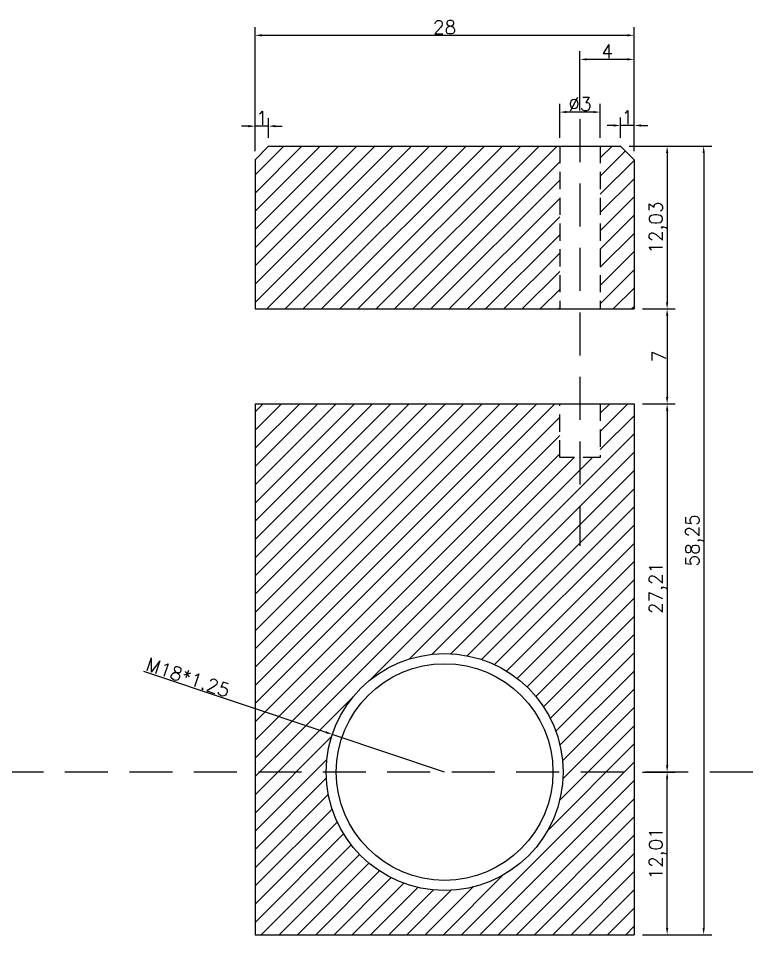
# Model space of a CAD drawing. Header units: millimetres. Extents: x 6817 to 15937, y -5221 to -164.
# Drawn here: x 9906.3 to 9960.6, y -346.9 to -279.3 of the extents above; entities that cross this region are included whole.
import ezdxf

# ---------------------------------------------------------------- set-up
doc = ezdxf.new("R2010")
doc.units = ezdxf.units.MM
doc.linetypes.add('HIDDEN', pattern=[9.525, 6.35, -3.175])
doc.layers.add('图层2', color=108, linetype='Continuous')
doc.styles.get("Standard").update_dxf_attribs({"font": 'txt', "bigfont": 'gbcbig.shx'})
doc.dimstyles.new('ISO-25', dxfattribs={"dimtxt": 1, "dimasz": 0.5, "dimexe": 0.6, "dimexo": 0.625, "dimgap": 0.1, "dimtad": 1, "dimtxsty": 'Standard', "dimcen": 2.5, "dimadec": 0, "dimazin": 0, "dimtfac": 1, "dimtmove": 0, "dimatfit": 3, "dimfxl": 0, "dimarcsym": 0})

# ---------------------------------------------------------------- blocks, each defined once
blk = doc.blocks.new('*D1335')
at = {"layer": 'Defpoints', "color": 0, "linetype": 'ByBlock', "transparency": 16777216}
for p in [(9929.514, -332.155), (9937.811, -334.936)]:
    blk.add_point(p, dxfattribs=at)
at = {"layer": '图层2', "color": 0, "linetype": 'ByBlock', "lineweight": -2, "transparency": 16777216}
for p, q in [((9915.563, -327.479), (9929.04, -331.996)), ((9937.811, -334.936), (9929.514, -332.155))]:
    blk.add_line(p, q, dxfattribs=at)
at = {"layer": '图层2', "color": 0, "linetype": 'ByBlock', "transparency": 16777216}
blk.add_solid([(9929.067, -331.917), (9929.014, -332.075), (9929.514, -332.155)], dxfattribs=at)
at = {"layer": '图层2', "color": 0, "linetype": 'ByBlock', "transparency": 16777216, "insert": (9918.851, -327.948), "char_height": 1, "attachment_point": 5, "rotation": 341.4676}
blk.add_mtext('M18*1.25', dxfattribs=at)
blk = doc.blocks.new('*D1336')
at = {"layer": 'Defpoints', "color": 0, "linetype": 'ByBlock', "transparency": 16777216}
for p in [(9950.811, -287.17), (9950.811, -288.697), (9951.811, -289.697)]:
    blk.add_point(p, dxfattribs=at)
at = {"layer": '图层2', "color": 0, "linetype": 'ByBlock', "lineweight": -2, "transparency": 16777216}
for p, q in [((9950.811, -288.072), (9950.811, -286.57)), ((9951.811, -289.072), (9951.811, -286.57)), ((9950.311, -287.17), (9949.811, -287.17)), ((9951.811, -287.17), (9950.811, -287.17)), ((9952.311, -287.17), (9952.811, -287.17))]:
    blk.add_line(p, q, dxfattribs=at)
at = {"layer": '图层2', "color": 0, "linetype": 'ByBlock', "transparency": 16777216}
for points in [[(9950.311, -287.087), (9950.311, -287.254), (9950.811, -287.17)], [(9952.311, -287.087), (9952.311, -287.254), (9951.811, -287.17)]]:
    blk.add_solid(points, dxfattribs=at)
at = {"layer": '图层2', "color": 0, "linetype": 'ByBlock', "transparency": 16777216, "insert": (9951.311, -286.57), "char_height": 1, "attachment_point": 5}
blk.add_mtext('1', dxfattribs=at)
blk = doc.blocks.new('*D1337')
at = {"layer": 'Defpoints', "color": 0, "linetype": 'ByBlock', "transparency": 16777216}
for p in [(9923.811, -287.22), (9924.811, -288.697), (9923.811, -289.697)]:
    blk.add_point(p, dxfattribs=at)
at = {"layer": '图层2', "color": 0, "linetype": 'ByBlock', "lineweight": -2, "transparency": 16777216}
for p, q in [((9923.811, -289.072), (9923.811, -286.62)), ((9924.811, -288.072), (9924.811, -286.62)), ((9923.311, -287.22), (9922.811, -287.22)), ((9924.811, -287.22), (9923.811, -287.22)), ((9925.311, -287.22), (9925.811, -287.22))]:
    blk.add_line(p, q, dxfattribs=at)
at = {"layer": '图层2', "color": 0, "linetype": 'ByBlock', "transparency": 16777216}
for points in [[(9923.311, -287.136), (9923.311, -287.303), (9923.811, -287.22)], [(9925.311, -287.136), (9925.311, -287.303), (9924.811, -287.22)]]:
    blk.add_solid(points, dxfattribs=at)
at = {"layer": '图层2', "color": 0, "linetype": 'ByBlock', "transparency": 16777216, "insert": (9924.311, -286.62), "char_height": 1, "attachment_point": 5}
blk.add_mtext('1', dxfattribs=at)
blk = doc.blocks.new('*D1338')
at = {"layer": 'Defpoints', "color": 0, "linetype": 'ByBlock', "transparency": 16777216}
for p in [(9947.811, -282.289), (9947.811, -286.695), (9951.811, -289.697)]:
    blk.add_point(p, dxfattribs=at)
at = {"layer": '图层2', "color": 0, "linetype": 'ByBlock', "lineweight": -2, "transparency": 16777216}
for p, q in [((9947.811, -286.07), (9947.811, -281.689)), ((9951.811, -289.072), (9951.811, -281.689)), ((9951.311, -282.289), (9948.311, -282.289))]:
    blk.add_line(p, q, dxfattribs=at)
at = {"layer": '图层2', "color": 0, "linetype": 'ByBlock', "transparency": 16777216}
for points in [[(9948.311, -282.205), (9948.311, -282.372), (9947.811, -282.289)], [(9951.311, -282.205), (9951.311, -282.372), (9951.811, -282.289)]]:
    blk.add_solid(points, dxfattribs=at)
at = {"layer": '图层2', "color": 0, "linetype": 'ByBlock', "transparency": 16777216, "insert": (9949.811, -281.689), "char_height": 1, "attachment_point": 5}
blk.add_mtext('4', dxfattribs=at)
blk = doc.blocks.new('*D1339')
at = {"layer": 'Defpoints', "color": 0, "linetype": 'ByBlock', "transparency": 16777216}
for p in [(9946.311, -286.182), (9946.311, -288.697), (9949.311, -288.697)]:
    blk.add_point(p, dxfattribs=at)
at = {"layer": '图层2', "color": 0, "linetype": 'ByBlock', "lineweight": -2, "transparency": 16777216}
for p, q in [((9946.311, -288.072), (9946.311, -285.582)), ((9949.311, -288.072), (9949.311, -285.582)), ((9948.811, -286.182), (9946.811, -286.182))]:
    blk.add_line(p, q, dxfattribs=at)
at = {"layer": '图层2', "color": 0, "linetype": 'ByBlock', "transparency": 16777216}
for points in [[(9946.811, -286.098), (9946.811, -286.265), (9946.311, -286.182)], [(9948.811, -286.098), (9948.811, -286.265), (9949.311, -286.182)]]:
    blk.add_solid(points, dxfattribs=at)
at = {"layer": '图层2', "color": 0, "linetype": 'ByBlock', "transparency": 16777216, "insert": (9947.811, -285.582), "char_height": 1, "attachment_point": 5}
blk.add_mtext('%%C3', dxfattribs=at)
blk = doc.blocks.new('*D790')
at = {"layer": 'Defpoints', "color": 0, "linetype": 'ByBlock', "transparency": 16777216}
for p in [(9923.811, -280.512), (9923.811, -289.697), (9951.811, -289.697)]:
    blk.add_point(p, dxfattribs=at)
at = {"layer": '图层2', "color": 0, "linetype": 'ByBlock', "lineweight": -2, "transparency": 16777216}
for p, q in [((9923.811, -289.072), (9923.811, -279.912)), ((9951.811, -289.072), (9951.811, -279.912)), ((9951.311, -280.512), (9924.311, -280.512))]:
    blk.add_line(p, q, dxfattribs=at)
at = {"layer": '图层2', "color": 0, "linetype": 'ByBlock', "transparency": 16777216}
for points in [[(9924.311, -280.428), (9924.311, -280.595), (9923.811, -280.512)], [(9951.311, -280.428), (9951.311, -280.595), (9951.811, -280.512)]]:
    blk.add_solid(points, dxfattribs=at)
at = {"layer": '图层2', "color": 0, "linetype": 'ByBlock', "transparency": 16777216, "insert": (9937.811, -279.912), "char_height": 1, "attachment_point": 5}
blk.add_mtext('28', dxfattribs=at)
blk = doc.blocks.new('*D1340')
at = {"layer": 'Defpoints', "color": 0, "linetype": 'ByBlock', "transparency": 16777216}
for p in [(9950.811, -288.697), (9951.811, -300.727), (9954.248, -300.727)]:
    blk.add_point(p, dxfattribs=at)
at = {"layer": '图层2', "color": 0, "linetype": 'ByBlock', "lineweight": -2, "transparency": 16777216}
for p, q in [((9951.436, -288.697), (9954.848, -288.697)), ((9954.248, -289.197), (9954.248, -300.227)), ((9952.436, -300.727), (9954.848, -300.727))]:
    blk.add_line(p, q, dxfattribs=at)
at = {"layer": '图层2', "color": 0, "linetype": 'ByBlock', "transparency": 16777216}
for points in [[(9954.165, -289.197), (9954.332, -289.197), (9954.248, -288.697)], [(9954.165, -300.227), (9954.332, -300.227), (9954.248, -300.727)]]:
    blk.add_solid(points, dxfattribs=at)
at = {"layer": '图层2', "color": 0, "linetype": 'ByBlock', "transparency": 16777216, "insert": (9953.565, -294.712), "char_height": 1, "attachment_point": 5, "rotation": 90}
blk.add_mtext('12,03', dxfattribs=at)
blk = doc.blocks.new('*D1341')
at = {"layer": 'Defpoints', "color": 0, "linetype": 'ByBlock', "transparency": 16777216}
for p in [(9951.811, -300.727), (9951.811, -307.727), (9954.248, -307.727)]:
    blk.add_point(p, dxfattribs=at)
at = {"layer": '图层2', "color": 0, "linetype": 'ByBlock', "lineweight": -2, "transparency": 16777216}
for p, q in [((9952.436, -300.727), (9954.848, -300.727)), ((9954.248, -301.227), (9954.248, -307.227)), ((9952.436, -307.727), (9954.848, -307.727))]:
    blk.add_line(p, q, dxfattribs=at)
at = {"layer": '图层2', "color": 0, "linetype": 'ByBlock', "transparency": 16777216}
for points in [[(9954.165, -301.227), (9954.332, -301.227), (9954.248, -300.727)], [(9954.165, -307.227), (9954.332, -307.227), (9954.248, -307.727)]]:
    blk.add_solid(points, dxfattribs=at)
at = {"layer": '图层2', "color": 0, "linetype": 'ByBlock', "transparency": 16777216, "insert": (9953.648, -304.227), "char_height": 1, "attachment_point": 5, "rotation": 90}
blk.add_mtext('7', dxfattribs=at)
blk = doc.blocks.new('*D1342')
at = {"layer": 'Defpoints', "color": 0, "linetype": 'ByBlock', "transparency": 16777216}
for p in [(9951.811, -307.727), (9951.811, -334.936), (9954.248, -334.936)]:
    blk.add_point(p, dxfattribs=at)
at = {"layer": '图层2', "color": 0, "linetype": 'ByBlock', "lineweight": -2, "transparency": 16777216}
for p, q in [((9952.436, -307.727), (9954.848, -307.727)), ((9954.248, -308.227), (9954.248, -334.436)), ((9952.436, -334.936), (9954.848, -334.936))]:
    blk.add_line(p, q, dxfattribs=at)
at = {"layer": '图层2', "color": 0, "linetype": 'ByBlock', "transparency": 16777216}
for points in [[(9954.165, -308.227), (9954.332, -308.227), (9954.248, -307.727)], [(9954.165, -334.436), (9954.332, -334.436), (9954.248, -334.936)]]:
    blk.add_solid(points, dxfattribs=at)
at = {"layer": '图层2', "color": 0, "linetype": 'ByBlock', "transparency": 16777216, "insert": (9953.565, -321.332), "char_height": 1, "attachment_point": 5, "rotation": 90}
blk.add_mtext('27,21', dxfattribs=at)
blk = doc.blocks.new('*D1343')
at = {"layer": 'Defpoints', "color": 0, "linetype": 'ByBlock', "transparency": 16777216}
for p in [(9952.436, -334.936), (9954.248, -334.936), (9951.811, -346.949)]:
    blk.add_point(p, dxfattribs=at)
at = {"layer": '图层2', "color": 0, "linetype": 'ByBlock', "lineweight": -2, "transparency": 16777216}
for p, q in [((9953.061, -334.936), (9954.848, -334.936)), ((9954.248, -346.449), (9954.248, -335.436)), ((9952.436, -346.949), (9954.848, -346.949))]:
    blk.add_line(p, q, dxfattribs=at)
at = {"layer": '图层2', "color": 0, "linetype": 'ByBlock', "transparency": 16777216}
for points in [[(9954.165, -335.436), (9954.332, -335.436), (9954.248, -334.936)], [(9954.165, -346.449), (9954.332, -346.449), (9954.248, -346.949)]]:
    blk.add_solid(points, dxfattribs=at)
at = {"layer": '图层2', "color": 0, "linetype": 'ByBlock', "transparency": 16777216, "insert": (9953.565, -340.943), "char_height": 1, "attachment_point": 5, "rotation": 90}
blk.add_mtext('12,01', dxfattribs=at)
blk = doc.blocks.new('*D791')
at = {"layer": 'Defpoints', "color": 0, "linetype": 'ByBlock', "transparency": 16777216}
for p in [(9950.811, -288.697), (9951.811, -346.949), (9956.947, -346.949)]:
    blk.add_point(p, dxfattribs=at)
at = {"layer": '图层2', "color": 0, "linetype": 'ByBlock', "lineweight": -2, "transparency": 16777216}
for p, q in [((9951.436, -288.697), (9957.547, -288.697)), ((9956.947, -289.197), (9956.947, -346.449)), ((9952.436, -346.949), (9957.547, -346.949))]:
    blk.add_line(p, q, dxfattribs=at)
at = {"layer": '图层2', "color": 0, "linetype": 'ByBlock', "transparency": 16777216}
for points in [[(9956.864, -289.197), (9957.031, -289.197), (9956.947, -288.697)], [(9956.864, -346.449), (9957.031, -346.449), (9956.947, -346.949)]]:
    blk.add_solid(points, dxfattribs=at)
at = {"layer": '图层2', "color": 0, "linetype": 'ByBlock', "transparency": 16777216, "insert": (9956.264, -317.823), "char_height": 1, "attachment_point": 5, "rotation": 90}
blk.add_mtext('58,25', dxfattribs=at)

msp = doc.modelspace()

# ---------------------------------------------------------------- hatches: boundary and pattern name
at = {"layer": '图层2', "linetype": 'ByBlock'}
h = msp.add_hatch(dxfattribs=at)
h.set_pattern_fill('ANSI31', color=4, scale=0.3)
h.set_pattern_definition([(45, (8202.7765, 256.5624), (-0.6735192, 0.6735192), [])])
h.paths.add_polyline_path([(9923.811, -300.727), (9923.811, -289.697), (9924.811, -288.697), (9946.311, -288.697), (9946.311, -300.727)])
h.paths.add_polyline_path([(9951.811, -300.727), (9949.311, -300.727), (9949.311, -288.697), (9950.811, -288.697), (9951.811, -289.697)])
h.paths.add_polyline_path([(9951.811, -334.936), (9946.561, -334.936, 1), (9929.061, -334.936), (9923.811, -334.936), (9923.811, -307.727), (9946.311, -307.727), (9946.311, -311.697), (9949.311, -311.697), (9949.311, -307.727), (9951.811, -307.727)])
h.paths.add_polyline_path([(9946.561, -334.936), (9951.811, -334.936), (9951.811, -346.949), (9923.811, -346.949), (9923.811, -334.936), (9929.061, -334.936, 1)])

# ---------------------------------------------------------------- linework, layer by layer
at = {"layer": '图层2', "color": 3, "linetype": 'HIDDEN', "ltscale": 0.5}
for p, q in [((9947.811, -286.695), (9947.811, -318.231)), ((9960.567, -334.936), (9611.681, -334.936))]:
    msp.add_line(p, q, dxfattribs=at)
at = {"layer": '图层2', "color": 2, "linetype": 'ByBlock'}
for p, q in [((9923.811, -289.697), (9924.811, -288.697)), ((9924.811, -288.697), (9950.811, -288.697)), ((9951.811, -289.697), (9950.811, -288.697)), ((9923.811, -289.697), (9923.811, -300.727)), ((9951.811, -289.697), (9951.811, -300.727)), ((9923.811, -300.727), (9951.811, -300.727)), ((9923.811, -307.727), (9951.811, -307.727)), ((9923.811, -307.727), (9923.811, -346.949)), ((9951.811, -307.727), (9951.811, -346.949)), ((9923.811, -346.949), (9951.811, -346.949))]:
    msp.add_line(p, q, dxfattribs=at)
at = {"layer": '图层2', "color": 1, "linetype": 'HIDDEN', "ltscale": 0.2}
for p, q in [((9946.311, -288.697), (9946.311, -300.727)), ((9949.311, -288.697), (9949.311, -300.727))]:
    msp.add_line(p, q, dxfattribs=at)
msp.add_lwpolyline([(9949.311, -307.727), (9949.311, -311.697), (9946.311, -311.697), (9946.311, -307.727)], dxfattribs=at)
at = {"layer": '图层2', "color": 4, "linetype": 'ByBlock'}
msp.add_circle((9937.811, -334.936), 8.75, dxfattribs=at)
at = {"layer": '图层2', "color": 2, "linetype": 'ByBlock'}
msp.add_circle((9937.811, -334.936), 8, dxfattribs=at)

# ---------------------------------------------------------------- dimensions: what is measured, and where the dimension line sits
at = {"layer": '图层2', "color": 6, "linetype": 'ByBlock'}
for base, p1, p2, angle, picture, middle in [((9923.811, -280.512), (9951.811, -289.697), (9923.811, -289.697), 180, '*D790', (9937.811, -279.912)), ((9947.811, -282.289), (9951.811, -289.697), (9947.811, -286.695), 180, '*D1338', (9949.811, -281.689)), ((9923.811, -287.22), (9924.811, -288.697), (9923.811, -289.697), 180, '*D1337', (9924.311, -286.62)), ((9950.811, -287.17), (9951.811, -289.697), (9950.811, -288.697), 180, '*D1336', (9951.311, -286.57)), ((9954.248, -300.727), (9950.811, -288.697), (9951.811, -300.727), 90, '*D1340', (9953.565, -294.712)), ((9956.947, -346.949), (9950.811, -288.697), (9951.811, -346.949), 90, '*D791', (9956.264, -317.823)), ((9954.248, -307.727), (9951.811, -300.727), (9951.811, -307.727), 90, '*D1341', (9953.648, -304.227)), ((9954.248, -334.936), (9951.811, -307.727), (9951.811, -334.936), 90, '*D1342', (9953.565, -321.332)), ((9954.248, -334.936), (9951.811, -346.949), (9952.436, -334.936), 90, '*D1343', (9953.565, -340.943))]:
    dim = msp.add_linear_dim(base=base, p1=p1, p2=p2, angle=angle, dimstyle='ISO-25', dxfattribs=at)
    dim.commit()
    dim.dimension.update_dxf_attribs({"geometry": picture, "text_midpoint": middle})
dim = msp.add_linear_dim(base=(9946.311, -286.182), p1=(9949.311, -288.697), p2=(9946.311, -288.697), angle=180, text='%%C3', dimstyle='ISO-25', dxfattribs=at)
dim.commit()
dim.dimension.update_dxf_attribs({"geometry": '*D1339', "text_midpoint": (9947.811, -285.582)})
dim = msp.add_radius_dim(center=(9937.811, -334.936), mpoint=(9929.514, -332.155), text='M18*1.25', dimstyle='ISO-25', dxfattribs=at)
dim.commit()
dim.dimension.update_dxf_attribs({"geometry": '*D1335', "text_midpoint": (9918.661, -328.517), "dimtype": 164})

doc.saveas('drawing.dxf')
